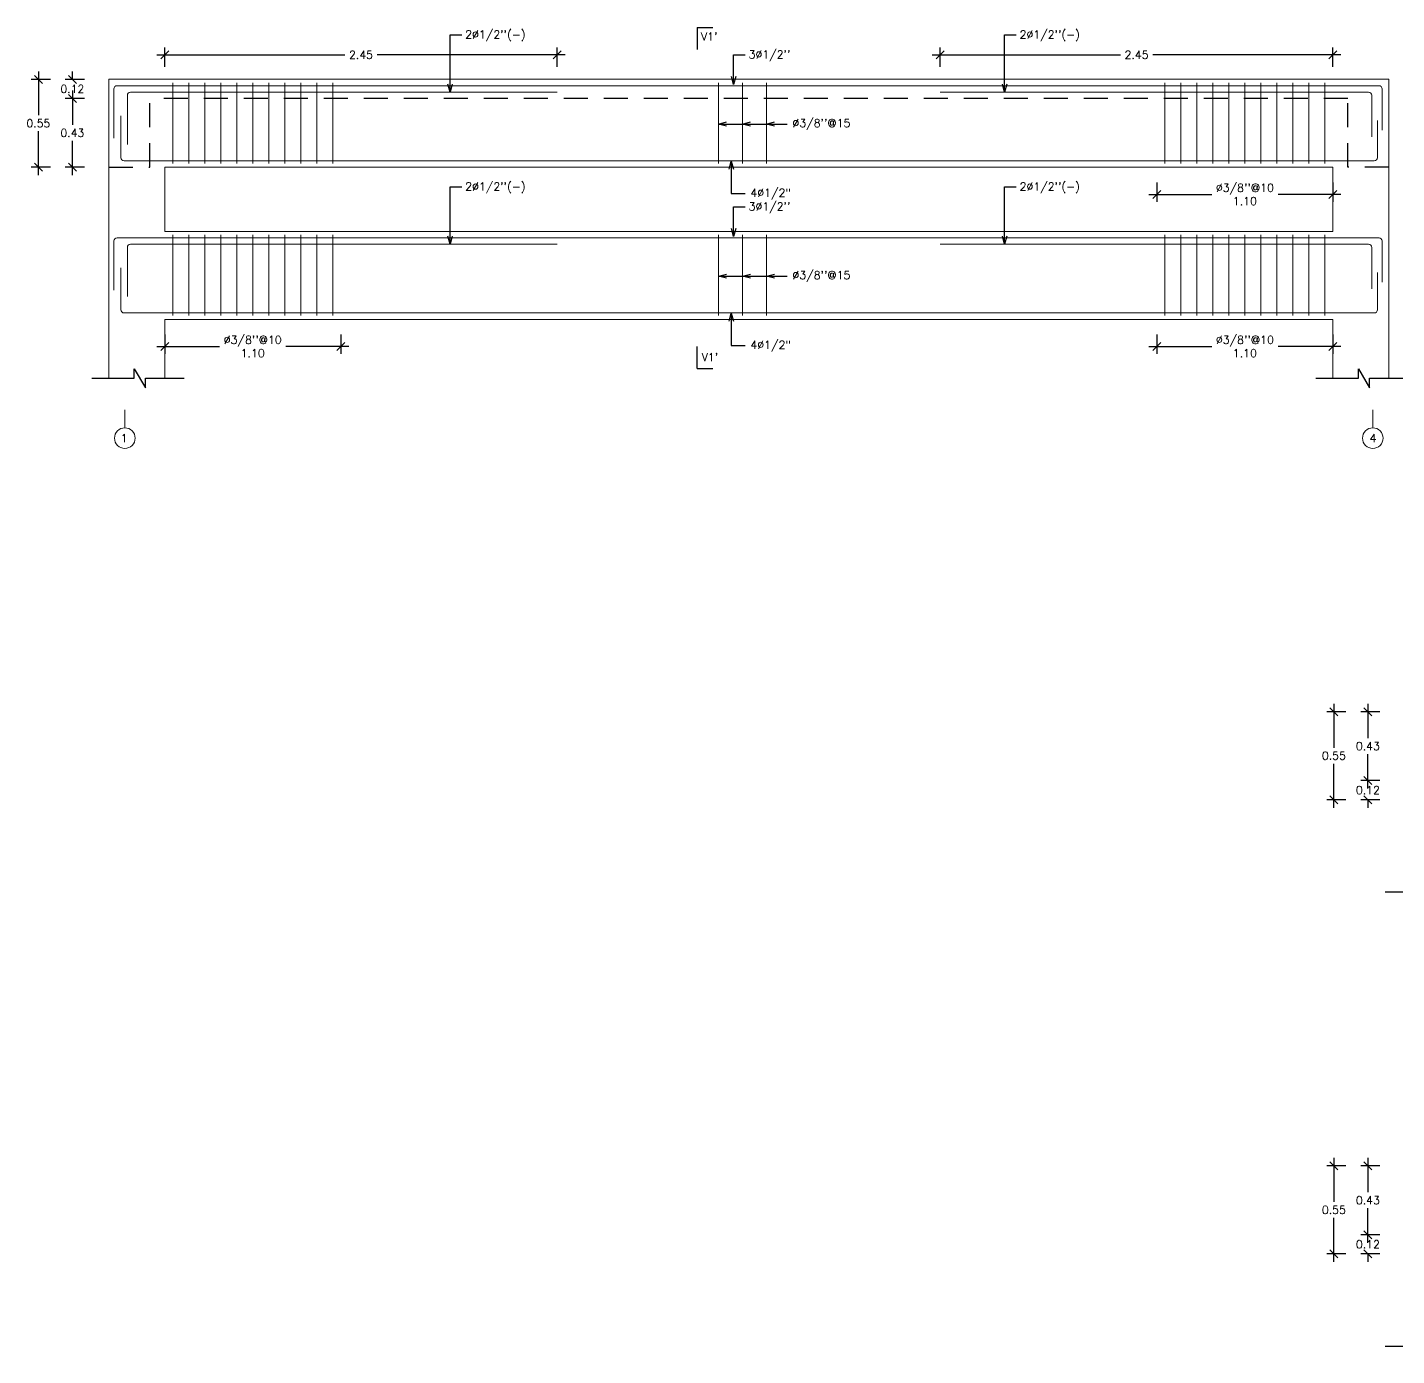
# Model space of a CAD drawing. Header units: metres. Extents: x -44 to 358, y -286 to 66.
# Drawn here: x 17.78 to 26.34, y -67.08 to -58.78 of the extents above; entities that cross this region are included whole.
import ezdxf

# ---------------------------------------------------------------- set-up
doc = ezdxf.new("R2010")
doc.units = ezdxf.units.M
doc.header["$LTSCALE"] = 0.3
doc.header["$PDMODE"] = 3
doc.linetypes.add('DASHED', pattern=[0.75, 0.5, -0.25])
doc.linetypes.add('HIDDEN', pattern=[9.525, 6.35, -3.175])
for name, color, linetype in [('ACERO', 5, 'Continuous'), ('DETALLE', 3, 'Continuous'), ('DIMTEXTO', 4, 'Continuous'), ('Losas', 8, 'Continuous'), ('texto acero', 4, 'Continuous')]:
    doc.layers.add(name, color=color, linetype=linetype)
doc.layers.add('VIGAS', color=1, linetype='HIDDEN', lineweight=15)
doc.styles.add('SMPLEX', font='simplex.shx')
doc.dimstyles.new('DIM-25', dxfattribs={"dimscale": 0.25, "dimtxt": 0.2, "dimasz": 0.2, "dimexe": 0.18, "dimexo": 0.2, "dimgap": 0.1, "dimtad": 0, "dimtih": 1, "dimtoh": 1, "dimzin": 0, "dimdsep": 46, "dimtxsty": 'SMPLEX', "dimblk": 'OBLIQUE', "dimcen": 0.09, "dimdle": 0.2, "dimclrd": 4, "dimclre": 4, "dimclrt": 4, "dimadec": 0, "dimazin": 0, "dimtfac": 1, "dimtofl": 0, "dimtmove": 0, "dimatfit": 3, "dimldrblk": 'OPEN30', "dimfxl": 0.3, "dimfxlon": 1, "dimtolj": 1, "dimtzin": 0, "dimarcsym": 0})

# ---------------------------------------------------------------- blocks, each defined once
blk = doc.blocks.new('_OBLIQUE')
at = {"color": 0, "linetype": 'ByBlock'}
blk.add_line((-0.5, -0.5), (0.5, 0.5), dxfattribs=at)
blk = doc.blocks.new('*D1824')
at = {"layer": 'DEFPOINTS', "color": 0, "linetype": 'Continuous', "transparency": 16777216}
for p in [(18.064, -59.2247), (18.542, -59.2247), (18.292, -59.6546)]:
    blk.add_point(p, dxfattribs=at)
at = {"layer": 'DIMTEXTO', "color": 4, "linetype": 'Continuous', "lineweight": -2, "transparency": 16777216}
for p, q in [((18.064, -59.1747), (18.064, -59.3897)), ((18.139, -59.2247), (18.019, -59.2247)), ((18.064, -59.7046), (18.064, -59.4897)), ((18.139, -59.6546), (18.019, -59.6546))]:
    blk.add_line(p, q, dxfattribs=at)
at = {"layer": 'DIMTEXTO', "color": 4, "linetype": 'Continuous', "lineweight": -2, "transparency": 16777216, "xscale": 0.05, "yscale": 0.05, "zscale": 0.05}
for p, rotation in [((18.064, -59.2247), 90), ((18.064, -59.6546), 270)]:
    blk.add_blockref('_OBLIQUE', p, dxfattribs=dict(at, rotation=rotation))
at = {"layer": 'DIMTEXTO', "color": 4, "linetype": 'Continuous', "transparency": 16777216, "insert": (18.064, -59.4397), "char_height": 0.05, "attachment_point": 5, "style": 'SMPLEX'}
blk.add_mtext('\\A1;0.43', dxfattribs=at)
blk = doc.blocks.new('_Open30')
at = {"color": 0, "lineweight": -2}
for p, q in [((-1, 0.27), (0, 0)), ((0, 0), (-1, -0.27)), ((0, 0), (-1, 0))]:
    blk.add_line(p, q, dxfattribs=at)
blk = doc.blocks.new('*D1825')
at = {"layer": 'DEFPOINTS', "color": 0, "linetype": 'Continuous', "transparency": 16777216}
for p in [(18.292, -59.1048), (17.8515, -59.6546), (18.542, -59.6546)]:
    blk.add_point(p, dxfattribs=at)
at = {"layer": 'DIMTEXTO', "color": 4, "linetype": 'Continuous', "lineweight": -2, "transparency": 16777216}
for p, q in [((17.9265, -59.1048), (17.8065, -59.1048)), ((17.8515, -59.0548), (17.8515, -59.3297)), ((17.8515, -59.7046), (17.8515, -59.4297)), ((17.9265, -59.6546), (17.8065, -59.6546))]:
    blk.add_line(p, q, dxfattribs=at)
at = {"layer": 'DIMTEXTO', "color": 4, "linetype": 'Continuous', "lineweight": -2, "transparency": 16777216, "xscale": 0.05, "yscale": 0.05, "zscale": 0.05}
for p, rotation in [((17.8515, -59.1048), 90), ((17.8515, -59.6546), 270)]:
    blk.add_blockref('_OBLIQUE', p, dxfattribs=dict(at, rotation=rotation))
at = {"layer": 'DIMTEXTO', "color": 4, "linetype": 'Continuous', "transparency": 16777216, "insert": (17.8515, -59.3797), "char_height": 0.05, "attachment_point": 5, "style": 'SMPLEX'}
blk.add_mtext('\\A1;0.55', dxfattribs=at)
blk = doc.blocks.new('*D1828')
at = {"layer": 'DEFPOINTS', "color": 0, "transparency": 16777216}
for p in [(18.064, -59.1048), (18.292, -59.1048), (18.542, -59.2247)]:
    blk.add_point(p, dxfattribs=at)
at = {"layer": 'DIMTEXTO', "color": 4, "lineweight": -2, "transparency": 16777216}
for p, q in [((18.139, -59.1048), (18.019, -59.1048)), ((18.064, -59.1048), (18.064, -59.0548)), ((18.139, -59.2247), (18.019, -59.2247)), ((18.064, -59.2247), (18.064, -59.2747))]:
    blk.add_line(p, q, dxfattribs=at)
at = {"layer": 'DIMTEXTO', "color": 4, "lineweight": -2, "transparency": 16777216, "xscale": 0.05, "yscale": 0.05, "zscale": 0.05}
for p, rotation in [((18.064, -59.1048), 270), ((18.064, -59.2247), 90)]:
    blk.add_blockref('_OBLIQUE', p, dxfattribs=dict(at, rotation=rotation))
at = {"layer": 'DIMTEXTO', "color": 4, "transparency": 16777216, "insert": (18.064, -59.1647), "char_height": 0.05, "attachment_point": 5, "style": 'SMPLEX'}
blk.add_mtext('\\A1;0.12', dxfattribs=at)
blk = doc.blocks.new('*U1820')
at = {"layer": 'ACERO', "linetype": 'Continuous', "lineweight": 0}
blk.add_line((0, 0.2515), (0, -0.2515), dxfattribs=at)
blk = doc.blocks.new('*U1821')
at = {"layer": 'DIMTEXTO', "color": 0, "linetype": 'ByBlock', "lineweight": -2, "transparency": 16777216}
for p in [(0, 0), (0.1, 0), (0.2, 0), (0.3, 0), (0.4, 0), (0.5, 0), (0.6, 0), (0.7, 0), (0.8, 0), (0.9, 0), (1, 0)]:
    blk.add_blockref('*U1820', p, dxfattribs=at)
blk = doc.blocks.new('*D1829')
at = {"layer": 'DEFPOINTS', "color": 0, "linetype": 'Continuous', "transparency": 16777216}
for p in [(19.7413, -59.6546), (18.6413, -60.6047), (19.7413, -60.7744)]:
    blk.add_point(p, dxfattribs=at)
at = {"layer": 'DIMTEXTO', "color": 4, "linetype": 'Continuous', "lineweight": -2, "transparency": 16777216}
for p, q in [((18.6413, -60.6994), (18.6413, -60.8194)), ((19.7413, -60.6994), (19.7413, -60.8194)), ((18.5913, -60.7744), (18.9842, -60.7744)), ((19.7913, -60.7744), (19.3985, -60.7744))]:
    blk.add_line(p, q, dxfattribs=at)
at = {"layer": 'DIMTEXTO', "color": 4, "linetype": 'Continuous', "lineweight": -2, "transparency": 16777216, "xscale": 0.05, "yscale": 0.05, "zscale": 0.05, "rotation": 180}
blk.add_blockref('_OBLIQUE', (18.6413, -60.7744), dxfattribs=at)
at = {"layer": 'DIMTEXTO', "color": 4, "linetype": 'Continuous', "lineweight": -2, "transparency": 16777216, "xscale": 0.05, "yscale": 0.05, "zscale": 0.05}
blk.add_blockref('_OBLIQUE', (19.7413, -60.7744), dxfattribs=at)
at = {"layer": 'DIMTEXTO', "color": 4, "linetype": 'Continuous', "transparency": 16777216, "insert": (19.1913, -60.7744), "char_height": 0.05, "attachment_point": 5, "style": 'SMPLEX'}
blk.add_mtext("\\A1;%%C3/8''@10\\P1.10", dxfattribs=at)
blk = doc.blocks.new('*U1822')
at = {"layer": 'ACERO', "linetype": 'Continuous', "lineweight": 0}
blk.add_line((0, 0.2515), (0, -0.2515), dxfattribs=at)
blk = doc.blocks.new('*U1823')
at = {"layer": 'DIMTEXTO', "color": 0, "linetype": 'ByBlock', "lineweight": -2, "transparency": 16777216}
for p in [(0, 0), (0.1, 0), (0.2, 0), (0.3, 0), (0.4, 0), (0.5, 0), (0.6, 0), (0.7, 0), (0.8, 0), (0.9, 0), (1, 0)]:
    blk.add_blockref('*U1822', p, dxfattribs=at)
blk = doc.blocks.new('*D1826')
at = {"layer": 'DEFPOINTS', "color": 0, "linetype": 'Continuous', "transparency": 16777216}
for p in [(24.842, -59.6546), (25.942, -59.6546), (24.842, -59.8243)]:
    blk.add_point(p, dxfattribs=at)
at = {"layer": 'DIMTEXTO', "color": 4, "linetype": 'Continuous', "lineweight": -2, "transparency": 16777216}
for p, q in [((24.842, -59.7493), (24.842, -59.8693)), ((25.942, -59.7493), (25.942, -59.8693)), ((24.792, -59.8243), (25.1848, -59.8243)), ((25.992, -59.8243), (25.5991, -59.8243))]:
    blk.add_line(p, q, dxfattribs=at)
at = {"layer": 'DIMTEXTO', "color": 4, "linetype": 'Continuous', "lineweight": -2, "transparency": 16777216, "xscale": 0.05, "yscale": 0.05, "zscale": 0.05, "rotation": 180}
blk.add_blockref('_OBLIQUE', (24.842, -59.8243), dxfattribs=at)
at = {"layer": 'DIMTEXTO', "color": 4, "linetype": 'Continuous', "lineweight": -2, "transparency": 16777216, "xscale": 0.05, "yscale": 0.05, "zscale": 0.05}
blk.add_blockref('_OBLIQUE', (25.942, -59.8243), dxfattribs=at)
at = {"layer": 'DIMTEXTO', "color": 4, "linetype": 'Continuous', "transparency": 16777216, "insert": (25.392, -59.8243), "char_height": 0.05, "attachment_point": 5, "style": 'SMPLEX'}
blk.add_mtext("\\A1;%%C3/8''@10\\P1.10", dxfattribs=at)
blk = doc.blocks.new('*D1827')
at = {"layer": 'DEFPOINTS', "color": 0, "linetype": 'Continuous', "transparency": 16777216}
for p in [(25.942, -58.9513), (23.4884, -59.6546), (25.942, -59.6546)]:
    blk.add_point(p, dxfattribs=at)
at = {"layer": 'DIMTEXTO', "color": 4, "linetype": 'Continuous', "lineweight": -2, "transparency": 16777216}
for p, q in [((23.4384, -58.9513), (24.614, -58.9513)), ((23.4884, -59.0263), (23.4884, -58.9063)), ((25.992, -58.9513), (24.8164, -58.9513)), ((25.942, -59.0263), (25.942, -58.9063))]:
    blk.add_line(p, q, dxfattribs=at)
at = {"layer": 'DIMTEXTO', "color": 4, "linetype": 'Continuous', "lineweight": -2, "transparency": 16777216, "xscale": 0.05, "yscale": 0.05, "zscale": 0.05, "rotation": 180}
blk.add_blockref('_OBLIQUE', (23.4884, -58.9513), dxfattribs=at)
at = {"layer": 'DIMTEXTO', "color": 4, "linetype": 'Continuous', "lineweight": -2, "transparency": 16777216, "xscale": 0.05, "yscale": 0.05, "zscale": 0.05}
blk.add_blockref('_OBLIQUE', (25.942, -58.9513), dxfattribs=at)
at = {"layer": 'DIMTEXTO', "color": 4, "linetype": 'Continuous', "transparency": 16777216, "insert": (24.7152, -58.9513), "char_height": 0.05, "attachment_point": 5, "style": 'SMPLEX'}
blk.add_mtext('\\A1;2.45', dxfattribs=at)
blk = doc.blocks.new('*U1830')
at = {"layer": 'ACERO', "linetype": 'Continuous', "lineweight": 0}
blk.add_line((0, 0.2515), (0, -0.2515), dxfattribs=at)
blk = doc.blocks.new('*U1831')
at = {"layer": 'DIMTEXTO', "color": 0, "linetype": 'ByBlock', "lineweight": -2, "transparency": 16777216}
for p in [(0, 0), (0.1, 0), (0.2, 0), (0.3, 0), (0.4, 0), (0.5, 0), (0.6, 0), (0.7, 0), (0.8, 0), (0.9, 0), (1, 0)]:
    blk.add_blockref('*U1830', p, dxfattribs=at)
blk = doc.blocks.new('*D1835')
at = {"layer": 'DEFPOINTS', "color": 0, "linetype": 'Continuous', "transparency": 16777216}
for p in [(18.6413, -60.6047), (19.7413, -60.6047), (19.7413, -60.7744)]:
    blk.add_point(p, dxfattribs=at)
at = {"layer": 'DIMTEXTO', "color": 4, "linetype": 'Continuous', "lineweight": -2, "transparency": 16777216}
for p, q in [((18.6413, -60.6994), (18.6413, -60.8194)), ((19.7413, -60.6994), (19.7413, -60.8194)), ((18.5913, -60.7744), (18.9842, -60.7744)), ((19.7913, -60.7744), (19.3985, -60.7744))]:
    blk.add_line(p, q, dxfattribs=at)
at = {"layer": 'DIMTEXTO', "color": 4, "linetype": 'Continuous', "lineweight": -2, "transparency": 16777216, "xscale": 0.05, "yscale": 0.05, "zscale": 0.05, "rotation": 180}
blk.add_blockref('_OBLIQUE', (18.6413, -60.7744), dxfattribs=at)
at = {"layer": 'DIMTEXTO', "color": 4, "linetype": 'Continuous', "lineweight": -2, "transparency": 16777216, "xscale": 0.05, "yscale": 0.05, "zscale": 0.05}
blk.add_blockref('_OBLIQUE', (19.7413, -60.7744), dxfattribs=at)
at = {"layer": 'DIMTEXTO', "color": 4, "linetype": 'Continuous', "transparency": 16777216, "insert": (19.1913, -60.7744), "char_height": 0.05, "attachment_point": 5, "style": 'SMPLEX'}
blk.add_mtext("\\A1;%%C3/8''@10\\P1.10", dxfattribs=at)
blk = doc.blocks.new('*U1832')
at = {"layer": 'ACERO', "linetype": 'Continuous', "lineweight": 0}
blk.add_line((0, 0.2515), (0, -0.2515), dxfattribs=at)
blk = doc.blocks.new('*U1833')
at = {"layer": 'DIMTEXTO', "color": 0, "linetype": 'ByBlock', "lineweight": -2, "transparency": 16777216}
for p in [(0, 0), (0.1, 0), (0.2, 0), (0.3, 0), (0.4, 0), (0.5, 0), (0.6, 0), (0.7, 0), (0.8, 0), (0.9, 0), (1, 0)]:
    blk.add_blockref('*U1832', p, dxfattribs=at)
blk = doc.blocks.new('*D1834')
at = {"layer": 'DEFPOINTS', "color": 0, "linetype": 'Continuous', "transparency": 16777216}
for p in [(24.842, -60.6047), (25.942, -60.6047), (24.842, -60.7744)]:
    blk.add_point(p, dxfattribs=at)
at = {"layer": 'DIMTEXTO', "color": 4, "linetype": 'Continuous', "lineweight": -2, "transparency": 16777216}
for p, q in [((24.842, -60.6994), (24.842, -60.8194)), ((25.942, -60.6994), (25.942, -60.8194)), ((24.792, -60.7744), (25.1848, -60.7744)), ((25.992, -60.7744), (25.5991, -60.7744))]:
    blk.add_line(p, q, dxfattribs=at)
at = {"layer": 'DIMTEXTO', "color": 4, "linetype": 'Continuous', "lineweight": -2, "transparency": 16777216, "xscale": 0.05, "yscale": 0.05, "zscale": 0.05, "rotation": 180}
blk.add_blockref('_OBLIQUE', (24.842, -60.7744), dxfattribs=at)
at = {"layer": 'DIMTEXTO', "color": 4, "linetype": 'Continuous', "lineweight": -2, "transparency": 16777216, "xscale": 0.05, "yscale": 0.05, "zscale": 0.05}
blk.add_blockref('_OBLIQUE', (25.942, -60.7744), dxfattribs=at)
at = {"layer": 'DIMTEXTO', "color": 4, "linetype": 'Continuous', "transparency": 16777216, "insert": (25.392, -60.7744), "char_height": 0.05, "attachment_point": 5, "style": 'SMPLEX'}
blk.add_mtext("\\A1;%%C3/8''@10\\P1.10", dxfattribs=at)
blk = doc.blocks.new('*D1836')
at = {"layer": 'DEFPOINTS', "color": 0, "linetype": 'Continuous', "transparency": 16777216}
for p in [(21.0949, -58.9513), (18.6413, -59.6546), (21.0949, -59.6546)]:
    blk.add_point(p, dxfattribs=at)
at = {"layer": 'DIMTEXTO', "color": 4, "linetype": 'Continuous', "lineweight": -2, "transparency": 16777216}
for p, q in [((18.5913, -58.9513), (19.7669, -58.9513)), ((18.6413, -59.0263), (18.6413, -58.9063)), ((21.1449, -58.9513), (19.9693, -58.9513)), ((21.0949, -59.0263), (21.0949, -58.9063))]:
    blk.add_line(p, q, dxfattribs=at)
at = {"layer": 'DIMTEXTO', "color": 4, "linetype": 'Continuous', "lineweight": -2, "transparency": 16777216, "xscale": 0.05, "yscale": 0.05, "zscale": 0.05, "rotation": 180}
blk.add_blockref('_OBLIQUE', (18.6413, -58.9513), dxfattribs=at)
at = {"layer": 'DIMTEXTO', "color": 4, "linetype": 'Continuous', "lineweight": -2, "transparency": 16777216, "xscale": 0.05, "yscale": 0.05, "zscale": 0.05}
blk.add_blockref('_OBLIQUE', (21.0949, -58.9513), dxfattribs=at)
at = {"layer": 'DIMTEXTO', "color": 4, "linetype": 'Continuous', "transparency": 16777216, "insert": (19.8681, -58.9513), "char_height": 0.05, "attachment_point": 5, "style": 'SMPLEX'}
blk.add_mtext('\\A1;2.45', dxfattribs=at)
blk = doc.blocks.new('*D2098')
at = {"layer": 'DEFPOINTS', "color": 0, "linetype": 'Continuous', "transparency": 16777216}
for p in [(26.1607, -63.4866), (26.6445, -63.4866), (26.3887, -63.6066)]:
    blk.add_point(p, dxfattribs=at)
at = {"layer": 'DIMTEXTO', "color": 4, "linetype": 'Continuous', "lineweight": -2, "transparency": 16777216}
for p, q in [((26.2357, -63.4866), (26.1157, -63.4866)), ((26.1607, -63.4866), (26.1607, -63.4366)), ((26.2357, -63.6066), (26.1157, -63.6066)), ((26.1607, -63.6066), (26.1607, -63.6566))]:
    blk.add_line(p, q, dxfattribs=at)
at = {"layer": 'DIMTEXTO', "color": 4, "linetype": 'Continuous', "lineweight": -2, "transparency": 16777216, "xscale": 0.05, "yscale": 0.05, "zscale": 0.05}
for p, rotation in [((26.1607, -63.4866), 270), ((26.1607, -63.6066), 90)]:
    blk.add_blockref('_OBLIQUE', p, dxfattribs=dict(at, rotation=rotation))
at = {"layer": 'DIMTEXTO', "color": 4, "linetype": 'Continuous', "transparency": 16777216, "insert": (26.1607, -63.5466), "char_height": 0.05, "attachment_point": 5, "style": 'SMPLEX'}
blk.add_mtext('\\A1;0.12', dxfattribs=at)
blk = doc.blocks.new('*D2099')
at = {"layer": 'DEFPOINTS', "color": 0, "linetype": 'Continuous', "transparency": 16777216}
for p in [(26.3887, -63.0567), (25.9483, -63.6066), (26.6387, -63.6066)]:
    blk.add_point(p, dxfattribs=at)
at = {"layer": 'DIMTEXTO', "color": 4, "linetype": 'Continuous', "lineweight": -2, "transparency": 16777216}
for p, q in [((26.0233, -63.0567), (25.9033, -63.0567)), ((25.9483, -63.0067), (25.9483, -63.2817)), ((25.9483, -63.6566), (25.9483, -63.3817)), ((26.0233, -63.6066), (25.9033, -63.6066))]:
    blk.add_line(p, q, dxfattribs=at)
at = {"layer": 'DIMTEXTO', "color": 4, "linetype": 'Continuous', "lineweight": -2, "transparency": 16777216, "xscale": 0.05, "yscale": 0.05, "zscale": 0.05}
for p, rotation in [((25.9483, -63.0567), 90), ((25.9483, -63.6066), 270)]:
    blk.add_blockref('_OBLIQUE', p, dxfattribs=dict(at, rotation=rotation))
at = {"layer": 'DIMTEXTO', "color": 4, "linetype": 'Continuous', "transparency": 16777216, "insert": (25.9483, -63.3317), "char_height": 0.05, "attachment_point": 5, "style": 'SMPLEX'}
blk.add_mtext('\\A1;0.55', dxfattribs=at)
blk = doc.blocks.new('*D2105')
at = {"layer": 'DEFPOINTS', "color": 0, "transparency": 16777216}
for p in [(26.1607, -63.0567), (26.3887, -63.0567), (26.6445, -63.4866)]:
    blk.add_point(p, dxfattribs=at)
at = {"layer": 'DIMTEXTO', "color": 4, "lineweight": -2, "transparency": 16777216}
for p, q in [((26.2357, -63.0567), (26.1157, -63.0567)), ((26.1607, -63.0067), (26.1607, -63.2217)), ((26.1607, -63.5366), (26.1607, -63.3217)), ((26.2357, -63.4866), (26.1157, -63.4866))]:
    blk.add_line(p, q, dxfattribs=at)
at = {"layer": 'DIMTEXTO', "color": 4, "lineweight": -2, "transparency": 16777216, "xscale": 0.05, "yscale": 0.05, "zscale": 0.05}
for p, rotation in [((26.1607, -63.0567), 90), ((26.1607, -63.4866), 270)]:
    blk.add_blockref('_OBLIQUE', p, dxfattribs=dict(at, rotation=rotation))
at = {"layer": 'DIMTEXTO', "color": 4, "transparency": 16777216, "insert": (26.1607, -63.2717), "char_height": 0.05, "attachment_point": 5, "style": 'SMPLEX'}
blk.add_mtext('\\A1;0.43', dxfattribs=at)
blk = doc.blocks.new('*D2111')
at = {"layer": 'DEFPOINTS', "color": 0, "linetype": 'Continuous', "transparency": 16777216}
for p in [(26.1607, -66.3251), (26.6445, -66.3251), (26.3887, -66.4451)]:
    blk.add_point(p, dxfattribs=at)
at = {"layer": 'DIMTEXTO', "color": 4, "linetype": 'Continuous', "lineweight": -2, "transparency": 16777216}
for p, q in [((26.1607, -66.3251), (26.1607, -66.2751)), ((26.2357, -66.3251), (26.1157, -66.3251)), ((26.2357, -66.4451), (26.1157, -66.4451)), ((26.1607, -66.4451), (26.1607, -66.4951))]:
    blk.add_line(p, q, dxfattribs=at)
at = {"layer": 'DIMTEXTO', "color": 4, "linetype": 'Continuous', "lineweight": -2, "transparency": 16777216, "xscale": 0.05, "yscale": 0.05, "zscale": 0.05}
for p, rotation in [((26.1607, -66.3251), 270), ((26.1607, -66.4451), 90)]:
    blk.add_blockref('_OBLIQUE', p, dxfattribs=dict(at, rotation=rotation))
at = {"layer": 'DIMTEXTO', "color": 4, "linetype": 'Continuous', "transparency": 16777216, "insert": (26.1607, -66.3851), "char_height": 0.05, "attachment_point": 5, "style": 'SMPLEX'}
blk.add_mtext('\\A1;0.12', dxfattribs=at)
blk = doc.blocks.new('*D2112')
at = {"layer": 'DEFPOINTS', "color": 0, "linetype": 'Continuous', "transparency": 16777216}
for p in [(26.3887, -65.8952), (25.9483, -66.4451), (26.6387, -66.4451)]:
    blk.add_point(p, dxfattribs=at)
at = {"layer": 'DIMTEXTO', "color": 4, "linetype": 'Continuous', "lineweight": -2, "transparency": 16777216}
for p, q in [((25.9483, -65.8452), (25.9483, -66.1202)), ((26.0233, -65.8952), (25.9033, -65.8952)), ((25.9483, -66.4951), (25.9483, -66.2202)), ((26.0233, -66.4451), (25.9033, -66.4451))]:
    blk.add_line(p, q, dxfattribs=at)
at = {"layer": 'DIMTEXTO', "color": 4, "linetype": 'Continuous', "lineweight": -2, "transparency": 16777216, "xscale": 0.05, "yscale": 0.05, "zscale": 0.05}
for p, rotation in [((25.9483, -65.8952), 90), ((25.9483, -66.4451), 270)]:
    blk.add_blockref('_OBLIQUE', p, dxfattribs=dict(at, rotation=rotation))
at = {"layer": 'DIMTEXTO', "color": 4, "linetype": 'Continuous', "transparency": 16777216, "insert": (25.9483, -66.1702), "char_height": 0.05, "attachment_point": 5, "style": 'SMPLEX'}
blk.add_mtext('\\A1;0.55', dxfattribs=at)
blk = doc.blocks.new('*D2117')
at = {"layer": 'DEFPOINTS', "color": 0, "transparency": 16777216}
for p in [(26.1607, -65.8952), (26.3887, -65.8952), (26.6445, -66.3251)]:
    blk.add_point(p, dxfattribs=at)
at = {"layer": 'DIMTEXTO', "color": 4, "lineweight": -2, "transparency": 16777216}
for p, q in [((26.1607, -65.8452), (26.1607, -66.0602)), ((26.2357, -65.8952), (26.1157, -65.8952)), ((26.1607, -66.3751), (26.1607, -66.1602)), ((26.2357, -66.3251), (26.1157, -66.3251))]:
    blk.add_line(p, q, dxfattribs=at)
at = {"layer": 'DIMTEXTO', "color": 4, "lineweight": -2, "transparency": 16777216, "xscale": 0.05, "yscale": 0.05, "zscale": 0.05}
for p, rotation in [((26.1607, -65.8952), 90), ((26.1607, -66.3251), 270)]:
    blk.add_blockref('_OBLIQUE', p, dxfattribs=dict(at, rotation=rotation))
at = {"layer": 'DIMTEXTO', "color": 4, "transparency": 16777216, "insert": (26.1607, -66.1102), "char_height": 0.05, "attachment_point": 5, "style": 'SMPLEX'}
blk.add_mtext('\\A1;0.43', dxfattribs=at)

msp = doc.modelspace()

# ---------------------------------------------------------------- linework, layer by layer
at = {"layer": 'ACERO', "linetype": 'Continuous', "lineweight": 0}
for p, q in [((22.1027662, -59.1272336), (22.1027662, -59.6302286)), ((22.2527662, -59.1272336), (22.2527662, -59.6302286)), ((22.4027662, -59.1272336), (22.4027662, -59.6302286)), ((18.3432662, -59.1447055), (26.2305823, -59.1447107)), ((18.4278174, -59.1847055), (21.0948816, -59.1847073)), ((23.4884333, -59.1847089), (26.1648691, -59.1847107)), ((18.3679199, -59.3320982), (18.3679199, -59.5945331)), ((26.220768, -59.3614286), (26.220768, -59.5945383)), ((18.3879199, -59.6145331), (26.200768, -59.6145383)), ((18.3432667, -60.0948043), (26.2305828, -60.0948096)), ((18.4278178, -60.1348044), (21.094882, -60.1348062)), ((22.1027666, -60.0773324), (22.1027666, -60.5803275)), ((22.2527666, -60.0773324), (22.2527666, -60.5803275)), ((22.4027666, -60.0773324), (22.4027666, -60.5803275)), ((23.4884337, -60.1348078), (26.1648696, -60.1348095)), ((18.3679204, -60.2821971), (18.3679204, -60.544632)), ((26.2207684, -60.3115275), (26.2207684, -60.5446372)), ((18.3879203, -60.564632), (26.2007684, -60.5646372))]:
    msp.add_line(p, q, dxfattribs=at)
for points in [[(18.3432662, -59.1447055, 0.414213562), (18.3232662, -59.1647055), (18.3232662, -59.4724269)], [(18.4278174, -59.1847055, 0.414213562), (18.4078174, -59.2047055), (18.4078174, -59.5124269)], [(26.1648691, -59.1847107, -0.414213562), (26.1848691, -59.2047107), (26.1848691, -59.4631297)], [(26.2305823, -59.1447107, -0.414213562), (26.2505823, -59.1647107), (26.2505823, -59.4231297)], [(18.3432667, -60.0948043, 0.414213562), (18.3232667, -60.1148043), (18.3232667, -60.4225257)], [(18.4278178, -60.1348044, 0.414213562), (18.4078178, -60.1548044), (18.4078178, -60.4625258)], [(26.1648696, -60.1348095, -0.414213562), (26.1848696, -60.1548095), (26.1848696, -60.4132285)], [(26.2305828, -60.0948096, -0.414213562), (26.2505828, -60.1148096), (26.2505828, -60.3732286)]]:
    msp.add_lwpolyline(points, format="xyb", dxfattribs=at)
for centre, start, end in [((18.3879199, -59.5945331), 180, 270), ((26.200768, -59.5945383), 270, 0), ((18.3879204, -60.544632), 180, 270), ((26.2007684, -60.5446372), 270, 0)]:
    msp.add_arc(centre, 0.02, start, end, dxfattribs=at)
at = {"layer": 'DETALLE', "ltscale": 0.2}
for points in [[(18.1858205, -60.9727768), (18.450925, -60.9727768), (18.450925, -60.9129324), (18.5201308, -61.0321705), (18.5201308, -60.9727768), (18.762529, -60.9727768)], [(25.8364756, -60.9727768), (26.1015801, -60.9727768), (26.1015801, -60.9129324), (26.1707859, -61.0321705), (26.1707859, -60.9727768), (26.4131841, -60.9727768)], [(26.2685689, -64.1827904), (26.5336733, -64.1827904), (26.5336733, -64.122946), (26.6028791, -64.2421841), (26.6028791, -64.1827904), (26.8452773, -64.1827904)], [(26.2685689, -67.0212949), (26.6688497, -67.0212949), (26.6688497, -66.9614505), (26.7380555, -67.0806886), (26.7380555, -67.0212949), (27.0991744, -67.0212949)]]:
    msp.add_lwpolyline(points, dxfattribs=at)
at = {"layer": 'DIMTEXTO', "color": 6, "linetype": 'Continuous', "ltscale": 0.01}
for p, q in [((21.9695998, -58.7801289, -1.8111655), (21.9695998, -58.9178525, -1.8111655)), ((21.9695998, -58.7801289, -1.8111655), (22.0658237, -58.7801289, -1.8111655)), ((21.9696003, -60.9117165, -1.8111655), (21.9696003, -60.7739929, -1.8111655)), ((21.9696003, -60.9117165, -1.8111655), (22.0658241, -60.9117165, -1.8111655))]:
    msp.add_line(p, q, dxfattribs=at)
at = {"layer": 'Losas', "linetype": 'DASHED'}
for points in [[(18.2919843, -59.6546499), (18.547718, -59.6546499), (18.547718, -59.2247419)], [(26.0362513, -59.224743), (18.547718, -59.2247419)], [(26.291985, -59.6546499), (26.0362513, -59.6546499), (26.0362513, -59.224743)]]:
    msp.add_lwpolyline(points, dxfattribs=at)
at = {"layer": 'VIGAS', "linetype": 'Continuous', "lineweight": 0}
for p, q in [((18.2919843, -59.1047499), (26.291985, -59.1047463)), ((18.2919843, -59.1047499), (18.2919843, -60.9727767)), ((26.291985, -59.1047463), (26.291985, -60.9727768)), ((25.941985, -59.6546494), (18.6413299, -59.6546481)), ((18.6413299, -59.6546481), (18.6413299, -60.0548486)), ((25.941985, -59.6546494), (25.941985, -60.0548453)), ((18.6413299, -60.0548486), (25.941985, -60.0548453)), ((18.6413299, -60.6047469), (18.6413299, -60.9727768)), ((25.9419854, -60.6047483), (18.6413299, -60.6047469)), ((25.941985, -60.6047483), (25.941985, -60.9727767)), ((18.391985, -61.2826572), (18.391985, -61.1691621)), ((26.1916574, -61.2826572), (26.1916574, -61.1691621))]:
    msp.add_line(p, q, dxfattribs=at)
for centre in [(18.391985, -61.3471363), (26.1916574, -61.3471363)]:
    msp.add_circle(centre, 0.064479, dxfattribs=at)

# ---------------------------------------------------------------- block references
at = {"layer": 'DIMTEXTO'}
for name, p in [('*U1821', (18.6916645, -59.3787305)), ('*U1831', (18.6916649, -60.3288293))]:
    msp.add_blockref(name, p, dxfattribs=at)
at = {"layer": 'DIMTEXTO', "xscale": -1}
for name, p in [('*U1823', (25.8916504, -59.3787305)), ('*U1833', (25.8916508, -60.3288293))]:
    msp.add_blockref(name, p, dxfattribs=at)

# ---------------------------------------------------------------- texts
at = {"layer": 'DIMTEXTO', "color": 4, "linetype": 'Continuous', "lineweight": 0, "char_height": 0.05, "style": 'SMPLEX'}
for s, insert, attachment_point in [("2%%C1/2''(-)", (20.5191973, -58.8330623), 4), ("V1'", (21.9925133, -58.8373593, -1.8111655), 4), ("2%%C1/2''(-)", (23.9842564, -58.8330623), 4), ("3%%C1/2''", (22.2904953, -58.9572178), 4), ("%%C3/8''@15", (22.5643957, -59.3864662, 1.8575108), 4), ("2%%C1/2''(-)", (20.5191977, -59.7831612), 4), ("2%%C1/2''(-)", (23.9842568, -59.7831612), 4), ("%%C3/8''@15", (22.5643961, -60.3365651, 1.8575108), 4), ('1', (18.3874796, -61.3471363), 5), ('4', (26.1929716, -61.3471363), 5)]:
    msp.add_mtext(s, dxfattribs=dict(at, insert=insert, attachment_point=attachment_point))

# ---------------------------------------------------------------- dimensions: what is measured, and where the dimension line sits
at = {"layer": 'DIMTEXTO', "linetype": 'Continuous'}
for base, p1, p2, picture, middle in [((21.0948816, -58.9512998), (18.6413299, -59.6546481), (21.0948816, -59.654649), '*D1836', (19.8681057, -58.9512998)), ((25.941985, -58.9513007), (23.4884333, -59.654649), (25.941985, -59.6546499), '*D1827', (24.7152091, -58.9513007))]:
    dim = msp.add_linear_dim(base=base, p1=p1, p2=p2, dimstyle='DIM-25', dxfattribs=at)
    dim.commit()
    dim.dimension.update_dxf_attribs({"geometry": picture, "text_midpoint": middle})
for base, p1, p2, picture, middle in [((17.8515083, -59.6546473), (18.2919843, -59.1047513), (18.5419843, -59.6546473), '*D1825', (17.8515083, -59.3796993)), ((18.0639741, -59.2247418), (18.2919843, -59.6546473), (18.5419843, -59.2247418), '*D1824', (18.0639741, -59.4396946)), ((25.9482664, -63.6066146), (26.3887423, -63.0567187), (26.6387423, -63.6066146), '*D2099', (25.9482664, -63.3316666)), ((26.1607321, -63.4866221), (26.3887423, -63.6066146), (26.6444761, -63.4866221), '*D2098', (26.1607321, -63.5466183)), ((25.9482664, -66.4451191), (26.3887423, -65.8952232), (26.6387423, -66.4451191), '*D2112', (25.9482664, -66.1701711)), ((26.1607321, -66.3251266), (26.3887423, -66.4451191), (26.6444761, -66.3251266), '*D2111', (26.1607321, -66.3851229))]:
    dim = msp.add_linear_dim(base=base, p1=p1, p2=p2, angle=90, dimstyle='DIM-25', dxfattribs=at)
    dim.commit()
    dim.dimension.update_dxf_attribs({"geometry": picture, "text_midpoint": middle})
at = {"layer": 'DIMTEXTO'}
for base, p1, p2, picture, middle in [((18.0639741, -59.1047515), (18.5419843, -59.2247418), (18.2919843, -59.1047515), '*D1828', (18.0639741, -59.1647467)), ((26.1607321, -63.0567188), (26.6444761, -63.4866221), (26.3887423, -63.0567188), '*D2105', (26.1607321, -63.2716705)), ((26.1607321, -65.8952233), (26.6444761, -66.3251266), (26.3887423, -65.8952233), '*D2117', (26.1607321, -66.110175))]:
    dim = msp.add_linear_dim(base=base, p1=p1, p2=p2, angle=90, dimstyle='DIM-25', override={"dimtmove": 1}, dxfattribs=at)
    dim.commit()
    dim.dimension.update_dxf_attribs({"geometry": picture, "text_midpoint": middle})
at = {"layer": 'DIMTEXTO', "linetype": 'Continuous'}
for base, p1, p2, picture, middle in [((19.7413299, -60.7743706), (18.6413299, -60.6047469), (19.7413299, -59.6546483), '*D1829', (19.1913299, -60.7743706)), ((19.74133, -60.7743725), (18.6413303, -60.6047488), (19.74133, -60.6047471), '*D1835', (19.1913301, -60.7743725))]:
    dim = msp.add_linear_dim(base=base, p1=p1, p2=p2, text="%%C3/8''@10\\P<>", dimstyle='DIM-25', dxfattribs=at)
    dim.commit()
    dim.dimension.update_dxf_attribs({"geometry": picture, "text_midpoint": middle})
for base, p1, p2, picture, middle in [((24.841985, -59.8242736), (25.941985, -59.6546499), (24.841985, -59.6546483), '*D1826', (25.391985, -59.8242736)), ((24.8419854, -60.7743725), (25.9419854, -60.6047488), (24.8419854, -60.6047471), '*D1834', (25.3919854, -60.7743725))]:
    dim = msp.add_linear_dim(base=base, p1=p1, p2=p2, angle=180, text="%%C3/8''@10\\P<>", dimstyle='DIM-25', dxfattribs=at)
    dim.commit()
    dim.dimension.update_dxf_attribs({"geometry": picture, "text_midpoint": middle})

# ---------------------------------------------------------------- leaders
at = {"layer": 'texto acero', "color": 1}
for points in [[(20.4249205, -59.1843324), (20.4249205, -58.8271452), (20.4985358, -58.8271452)], [(23.8899796, -59.1843324), (23.8899796, -58.8271452), (23.9635949, -58.8271452)], [(22.1962184, -59.1369831), (22.1962184, -58.9513007), (22.2698338, -58.9513007)], [(22.1027662, -59.3847218), (22.5319187, -59.3847218)], [(22.2527662, -59.3847218), (22.5319187, -59.3847218)], [(22.4027662, -59.3847218), (22.5319187, -59.3847218)], [(22.1815622, -59.6164025), (22.1815622, -59.8189154), (22.2699689, -59.8189154)], [(20.4249209, -60.1344313), (20.4249209, -59.7772441), (20.4985362, -59.7772441)], [(23.88998, -60.1344313), (23.88998, -59.7772441), (23.9635953, -59.7772441)], [(22.1962189, -60.0870819), (22.1962189, -59.9013995), (22.2698342, -59.9013995)], [(22.1027666, -60.3348207), (22.5319191, -60.3348207)], [(22.2527666, -60.3348207), (22.5319191, -60.3348207)], [(22.4027666, -60.3348207), (22.5319191, -60.3348207)], [(22.1815626, -60.5665014), (22.1815626, -60.7690143), (22.2699693, -60.7690143)]]:
    msp.add_leader(points, dimstyle='DIM-25', dxfattribs=at)

# ---------------------------------------------------------------- next in the draw order: texts
at = {"layer": 'DIMTEXTO', "color": 4, "linetype": 'Continuous', "lineweight": 0, "char_height": 0.05, "attachment_point": 4, "style": 'SMPLEX', "bg_fill": 3, "box_fill_scale": 1.2, "bg_fill_color": 256, "bg_fill_transparency": 0}
for s, insert in [('4%%C1/2"', (22.302003, -59.8221696)), ('4%%C1/2"', (22.3020035, -60.7722684)), ("V1'", (21.9970683, -60.8417166, -1.8111655))]:
    msp.add_mtext(s, dxfattribs=dict(at, insert=insert))

# ---------------------------------------------------------------- next in the draw order: texts
at = {"layer": 'DIMTEXTO', "color": 4, "linetype": 'Continuous', "lineweight": 0, "insert": (22.2904957, -59.9073167), "char_height": 0.05, "attachment_point": 4, "style": 'SMPLEX'}
msp.add_mtext("3%%C1/2''", dxfattribs=at)

doc.saveas('drawing.dxf')
